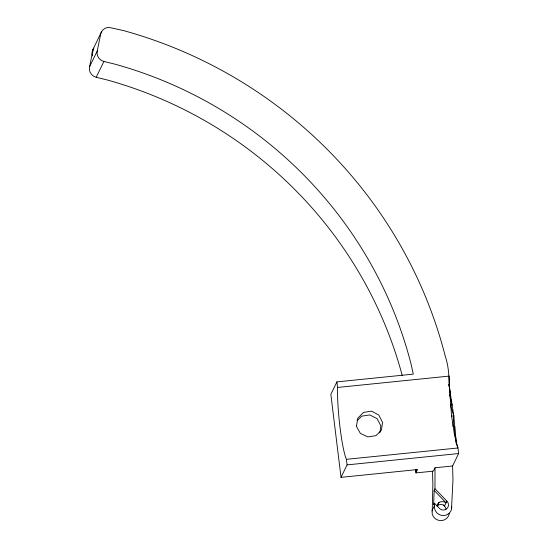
<?xml version="1.0" encoding="UTF-8"?>
<svg xmlns="http://www.w3.org/2000/svg" width="548" height="548" viewBox="0 0 548 548"><rect width="100%" height="100%" fill="white"/><g stroke="black" fill="none" stroke-linecap="round" stroke-linejoin="round"><path stroke-width="0.82" d="M452.593 465.992L435.009 467.78L434.982 488.741L446.88 501.125A5.309 5.192 25.9 0 1 446.743 508.763A5.309 5.192 25.9 0 1 439.023 507.928L434.448 503.167L434.619 508.722A8.775 8.576 25.9 0 0 451.484 509.626L452.963 479.89L452.593 465.992L458.635 453.539L457.957 447.976L454.655 435.742L451.586 416.076L449.134 384.367L449.511 388.258C448.956 377.75 448.935 367.091 445.449 356.912A451.484 441.291 25.9 0 0 123.458 30.565L108.901 27.4A8.775 8.576 25.9 0 0 100.702 33.942L97.263 50.93L89.577 66.753A8.85 8.652 25.9 0 0 96.208 77.282L106.826 79.864A416.055 406.664 25.9 0 1 402.3 375.77M449.271 513.291L449.038 514.675A8.775 8.576 25.9 0 1 432.167 513.771L432.872 484.535L432.516 471.164M434.982 488.741L434.167 490.426L433.632 504.845L434.448 503.167M97.263 50.93A8.85 8.652 25.9 0 0 103.887 61.458L114.511 64.041A416.055 406.664 25.9 0 1 411.24 364.783L413.295 374.12L336.897 381.894L337.575 387.457A42.491 4.795 84.2 0 0 346.391 459.334L457.957 447.976L456.306 443.627L455.532 435.133L454.655 435.742L454.765 426.632L453.038 426.543L453.785 415.857L449.627 389.025M379.846 432.947L380.887 425.789L377.058 418.604L369.722 414.925L361.673 416.172L357.125 420.72M89.577 66.753L93.023 49.758A8.775 8.576 25.9 0 0 92.811 51.998M93.002 49.347L101.496 31.846M96.208 77.282L103.887 61.458M336.897 381.894L330.848 394.348L341.027 477.349L417.59 469.554L415.953 472.917L433.379 471.143L435.009 467.78M341.027 477.349L347.076 464.896L346.391 459.334M415.953 472.917L415.754 471.294L416.733 469.273M431.893 510.955L434.345 505.907M434.167 490.426L446.065 502.811A7.083 6.925 25.9 0 0 439.017 502.427L437.379 505.797L438.551 504.242L437.626 505.29A7.083 6.925 25.9 0 1 444.675 505.667M445.99 509.195A5.309 5.192 25.9 0 0 444.428 506.174L446.88 501.125M451.264 508.297L451.963 506.852M337.575 387.457L449.141 376.099L449.148 386.614M451.586 416.076L453.785 415.857L456.306 443.627M347.076 464.896L458.635 453.539M443.585 505.03L444.428 506.174M453.785 415.857L450.401 405.061L452.127 405.15L449.565 394.245L450.579 395.17L449.134 384.367M415.706 469.588L415.754 471.294M92.372 55.903A8.775 8.576 25.9 0 1 93.831 48.101M437.105 506.4A5.309 5.192 25.9 0 1 439.017 502.427M356.57 425.748L356.474 426.433L360.392 433.427L367.838 436.886L375.873 435.674L377.36 434.249L381.456 430.194L382.525 422.405L378.798 415.028L371.558 411.144L363.488 412.418L357.707 418.309L356.57 425.748"/></g></svg>
